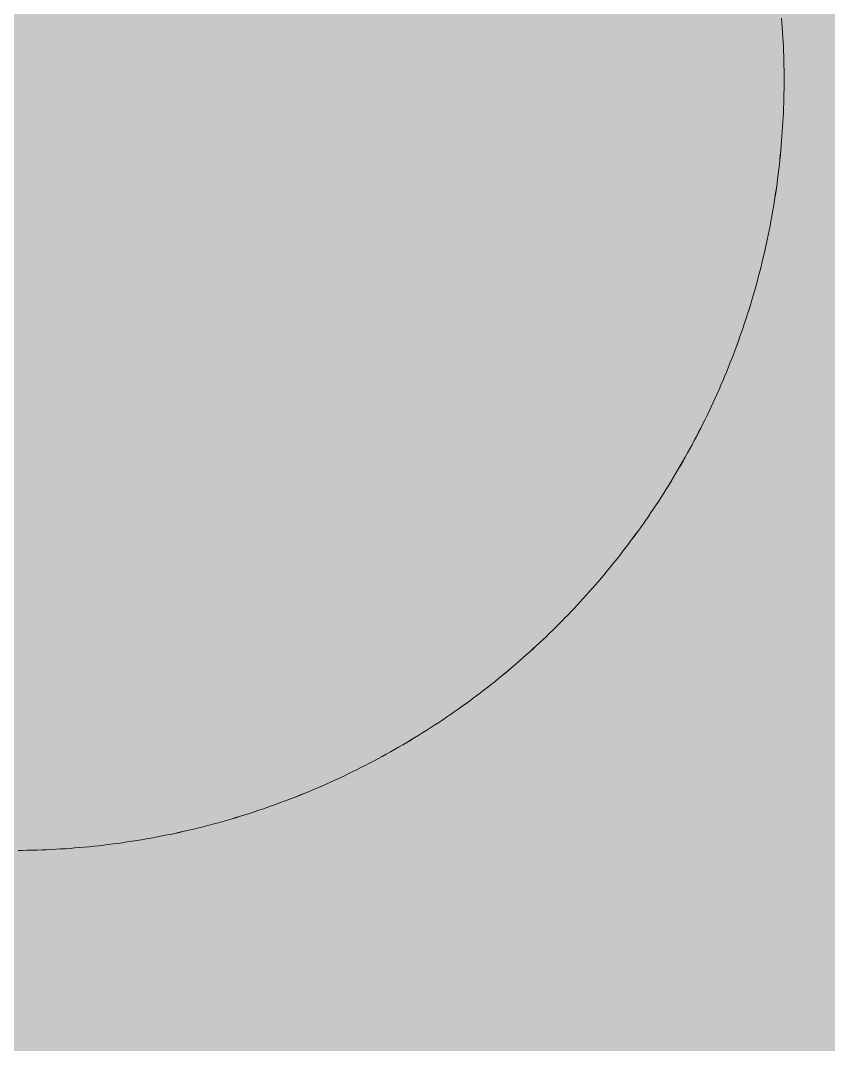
# Model space of a CAD drawing. Header units: millimetres. Extents: x 5622 to 8918, y 2044 to 6634.
# Drawn here: x 8593.593 to 8597, y 4866.258 to 4870.576 of the extents above; entities that cross this region are included whole.
import ezdxf

# ---------------------------------------------------------------- set-up
doc = ezdxf.new("R2010")
doc.units = ezdxf.units.MM
doc.linetypes.add('NASCOSTA', pattern=[9.525, 6.35, -3.175])
for name, color, linetype, lineweight in [('F_ARREDI', 7, 'Continuous', 5), ('F_FERRAMENTA', 253, 'Continuous', 5), ('F_MULTI laminato OPACO_retino', 1, 'Continuous', 5), ('F_Proiezioni', 253, 'NASCOSTA', 9)]:
    doc.layers.add(name, color=color, linetype=linetype, lineweight=lineweight)

# ---------------------------------------------------------------- blocks, each defined once
blk = doc.blocks.new("LIBRERIA_ingresso-living_sez._B.B'")
at = {"layer": 'F_MULTI laminato OPACO_retino', "true_color": 0x636466}
h = blk.add_hatch(color=251, dxfattribs=at)
h.dxf.hatch_style = 1
h.paths.add_polyline_path([(41313.1315, 11071.1262), (41913.1315, 11071.1262), (41913.1315, 13145.6262), (41313.1315, 13145.6262)])
at = {"layer": 'F_MULTI laminato OPACO_retino', "true_color": 0x939598}
h = blk.add_hatch(color=252, dxfattribs=at)
h.dxf.hatch_style = 1
h.paths.add_polyline_path([(41313.1315, 13145.6262), (41613.1315, 13145.6262), (41613.1315, 11071.1262), (41313.1315, 11071.1262)])
at = {"layer": 'F_Proiezioni', "color": 1}
for p, q in [((41592.3727, 12277.865), (41592.3711, 12277.885)), ((41592.3741, 12277.8451), (41592.3727, 12277.865)), ((41592.3754, 12277.8251), (41592.3741, 12277.8451)), ((41592.3765, 12277.8051), (41592.3754, 12277.8251)), ((41592.3776, 12277.7851), (41592.3765, 12277.8051)), ((41592.3785, 12277.7652), (41592.3776, 12277.7851)), ((41592.3793, 12277.7452), (41592.3785, 12277.7652)), ((41592.38, 12277.7253), (41592.3793, 12277.7452)), ((41592.3805, 12277.7054), (41592.38, 12277.7253)), ((41592.381, 12277.6855), (41592.3805, 12277.7054)), ((41592.3813, 12277.6656), (41592.381, 12277.6855)), ((41592.3815, 12277.6458), (41592.3813, 12277.6656)), ((41592.3815, 12277.6259), (41592.3815, 12277.6458)), ((41592.381, 12277.5664), (41592.3813, 12277.5863)), ((41592.3813, 12277.5863), (41592.3815, 12277.6061)), ((41592.3815, 12277.6061), (41592.3815, 12277.6259)), ((41592.38, 12277.5267), (41592.3805, 12277.5466)), ((41592.3805, 12277.5466), (41592.381, 12277.5664)), ((41592.3785, 12277.4869), (41592.3793, 12277.5068)), ((41592.3793, 12277.5068), (41592.38, 12277.5267)), ((41592.3766, 12277.4471), (41592.3776, 12277.467)), ((41592.3776, 12277.467), (41592.3785, 12277.4869)), ((41592.3741, 12277.4072), (41592.3754, 12277.4271)), ((41592.3754, 12277.4271), (41592.3766, 12277.4471)), ((41592.3712, 12277.3673), (41592.3727, 12277.3872)), ((41592.3727, 12277.3872), (41592.3741, 12277.4072)), ((41592.3658, 12277.3074), (41592.3677, 12277.3274)), ((41592.3677, 12277.3274), (41592.3695, 12277.3473)), ((41592.3695, 12277.3473), (41592.3712, 12277.3673)), ((41592.3617, 12277.2675), (41592.3638, 12277.2875)), ((41592.3638, 12277.2875), (41592.3658, 12277.3074)), ((41592.357, 12277.2276), (41592.3594, 12277.2476)), ((41592.3594, 12277.2476), (41592.3617, 12277.2675)), ((41592.3518, 12277.1877), (41592.3545, 12277.2077)), ((41592.3545, 12277.2077), (41592.357, 12277.2276)), ((41592.3461, 12277.1479), (41592.349, 12277.1678)), ((41592.349, 12277.1678), (41592.3518, 12277.1877)), ((41592.34, 12277.1081), (41592.3431, 12277.128)), ((41592.3431, 12277.128), (41592.3461, 12277.1479)), ((41592.3298, 12277.0485), (41592.3333, 12277.0684)), ((41592.3333, 12277.0684), (41592.3367, 12277.0882)), ((41592.3367, 12277.0882), (41592.34, 12277.1081)), ((41592.3224, 12277.0089), (41592.3262, 12277.0287)), ((41592.3262, 12277.0287), (41592.3298, 12277.0485)), ((41592.3145, 12276.9694), (41592.3185, 12276.9891)), ((41592.3185, 12276.9891), (41592.3224, 12277.0089)), ((41592.3061, 12276.9299), (41592.3104, 12276.9496)), ((41592.3104, 12276.9496), (41592.3145, 12276.9694)), ((41592.2972, 12276.8906), (41592.3017, 12276.9102)), ((41592.3017, 12276.9102), (41592.3061, 12276.9299)), ((41592.2879, 12276.8514), (41592.2926, 12276.871)), ((41592.2926, 12276.871), (41592.2972, 12276.8906)), ((41592.2729, 12276.7927), (41592.278, 12276.8123)), ((41592.278, 12276.8123), (41592.283, 12276.8318)), ((41592.283, 12276.8318), (41592.2879, 12276.8514)), ((41592.2623, 12276.7538), (41592.2677, 12276.7733)), ((41592.2677, 12276.7733), (41592.2729, 12276.7927)), ((41592.2512, 12276.7151), (41592.2568, 12276.7344)), ((41592.2568, 12276.7344), (41592.2623, 12276.7538)), ((41592.2397, 12276.6765), (41592.2455, 12276.6958)), ((41592.2455, 12276.6958), (41592.2512, 12276.7151)), ((41592.2215, 12276.6189), (41592.2277, 12276.638)), ((41592.2277, 12276.638), (41592.2338, 12276.6572)), ((41592.2338, 12276.6572), (41592.2397, 12276.6765)), ((41592.2088, 12276.5807), (41592.2152, 12276.5997)), ((41592.2152, 12276.5997), (41592.2215, 12276.6189)), ((41592.1957, 12276.5427), (41592.2023, 12276.5616)), ((41592.2023, 12276.5616), (41592.2088, 12276.5807)), ((41592.182, 12276.5049), (41592.1889, 12276.5237)), ((41592.1889, 12276.5237), (41592.1957, 12276.5427)), ((41592.1607, 12276.4485), (41592.168, 12276.4672)), ((41592.168, 12276.4672), (41592.1751, 12276.486)), ((41592.1751, 12276.486), (41592.182, 12276.5049)), ((41592.146, 12276.4112), (41592.1534, 12276.4299)), ((41592.1534, 12276.4299), (41592.1607, 12276.4485)), ((41592.1308, 12276.3742), (41592.1385, 12276.3927)), ((41592.1385, 12276.3927), (41592.146, 12276.4112)), ((41592.1072, 12276.319), (41592.1152, 12276.3373)), ((41592.1152, 12276.3373), (41592.123, 12276.3557)), ((41592.123, 12276.3557), (41592.1308, 12276.3742)), ((41592.0909, 12276.2825), (41592.0991, 12276.3007)), ((41592.0991, 12276.3007), (41592.1072, 12276.319)), ((41592.0742, 12276.2463), (41592.0826, 12276.2644)), ((41592.0826, 12276.2644), (41592.0909, 12276.2825)), ((41592.0483, 12276.1924), (41592.057, 12276.2103)), ((41592.057, 12276.2103), (41592.0656, 12276.2283)), ((41592.0656, 12276.2283), (41592.0742, 12276.2463)), ((41592.0305, 12276.1568), (41592.0394, 12276.1746)), ((41592.0394, 12276.1746), (41592.0483, 12276.1924)), ((41592.0031, 12276.1039), (41592.0123, 12276.1214)), ((41592.0123, 12276.1214), (41592.0214, 12276.1391)), ((41592.0214, 12276.1391), (41592.0305, 12276.1568)), ((41591.9843, 12276.0689), (41591.9937, 12276.0864)), ((41591.9937, 12276.0864), (41592.0031, 12276.1039)), ((41591.9553, 12276.0171), (41591.9651, 12276.0343)), ((41591.9651, 12276.0343), (41591.9747, 12276.0516)), ((41591.9747, 12276.0516), (41591.9843, 12276.0689)), ((41591.9356, 12275.9829), (41591.9455, 12275.9999)), ((41591.9455, 12275.9999), (41591.9553, 12276.0171)), ((41591.9052, 12275.9321), (41591.9154, 12275.949)), ((41591.9154, 12275.949), (41591.9256, 12275.9659)), ((41591.9256, 12275.9659), (41591.9356, 12275.9829)), ((41591.8845, 12275.8987), (41591.8949, 12275.9153)), ((41591.8949, 12275.9153), (41591.9052, 12275.9321)), ((41591.8528, 12275.8491), (41591.8635, 12275.8655)), ((41591.8635, 12275.8655), (41591.874, 12275.882)), ((41591.874, 12275.882), (41591.8845, 12275.8987)), ((41591.8203, 12275.8002), (41591.8312, 12275.8164)), ((41591.8312, 12275.8164), (41591.842, 12275.8327)), ((41591.842, 12275.8327), (41591.8528, 12275.8491)), ((41591.7981, 12275.7681), (41591.8093, 12275.7841)), ((41591.8093, 12275.7841), (41591.8203, 12275.8002)), ((41591.7643, 12275.7205), (41591.7757, 12275.7363)), ((41591.7757, 12275.7363), (41591.787, 12275.7521)), ((41591.787, 12275.7521), (41591.7981, 12275.7681)), ((41591.7298, 12275.6737), (41591.7414, 12275.6892)), ((41591.7414, 12275.6892), (41591.7529, 12275.7048)), ((41591.7529, 12275.7048), (41591.7643, 12275.7205)), ((41591.6946, 12275.6277), (41591.7064, 12275.6429)), ((41591.7064, 12275.6429), (41591.7181, 12275.6582)), ((41591.7181, 12275.6582), (41591.7298, 12275.6737)), ((41591.6707, 12275.5974), (41591.6827, 12275.6125)), ((41591.6827, 12275.6125), (41591.6946, 12275.6277)), ((41591.6344, 12275.5528), (41591.6466, 12275.5676)), ((41591.6466, 12275.5676), (41591.6587, 12275.5825)), ((41591.6587, 12275.5825), (41591.6707, 12275.5974)), ((41591.5975, 12275.509), (41591.6099, 12275.5235)), ((41591.6099, 12275.5235), (41591.6222, 12275.5381)), ((41591.6222, 12275.5381), (41591.6344, 12275.5528)), ((41591.56, 12275.4661), (41591.5726, 12275.4803)), ((41591.5726, 12275.4803), (41591.5851, 12275.4946)), ((41591.5851, 12275.4946), (41591.5975, 12275.509)), ((41591.5219, 12275.424), (41591.5347, 12275.438)), ((41591.5347, 12275.438), (41591.5474, 12275.452)), ((41591.5474, 12275.452), (41591.56, 12275.4661)), ((41591.4834, 12275.3829), (41591.4963, 12275.3965)), ((41591.4963, 12275.3965), (41591.5092, 12275.4102)), ((41591.5092, 12275.4102), (41591.5219, 12275.424)), ((41591.4312, 12275.3294), (41591.4444, 12275.3426)), ((41591.4444, 12275.3426), (41591.4574, 12275.356)), ((41591.4574, 12275.356), (41591.4704, 12275.3694)), ((41591.4704, 12275.3694), (41591.4834, 12275.3829)), ((41591.3914, 12275.2902), (41591.4048, 12275.3032)), ((41591.4048, 12275.3032), (41591.4181, 12275.3163)), ((41591.4181, 12275.3163), (41591.4312, 12275.3294)), ((41591.3505, 12275.2513), (41591.3642, 12275.2642)), ((41591.3642, 12275.2642), (41591.3778, 12275.2772)), ((41591.3778, 12275.2772), (41591.3914, 12275.2902)), ((41591.2945, 12275.2003), (41591.3087, 12275.213)), ((41591.3087, 12275.213), (41591.3227, 12275.2257)), ((41591.3227, 12275.2257), (41591.3367, 12275.2385)), ((41591.3367, 12275.2385), (41591.3505, 12275.2513)), ((41591.2515, 12275.1626), (41591.2659, 12275.1751)), ((41591.2659, 12275.1751), (41591.2803, 12275.1877)), ((41591.2803, 12275.1877), (41591.2945, 12275.2003)), ((41591.1927, 12275.1132), (41591.2075, 12275.1254)), ((41591.2075, 12275.1254), (41591.2223, 12275.1377)), ((41591.2223, 12275.1377), (41591.2369, 12275.1501)), ((41591.2369, 12275.1501), (41591.2515, 12275.1626)), ((41591.1475, 12275.0768), (41591.1626, 12275.0888)), ((41591.1626, 12275.0888), (41591.1777, 12275.101)), ((41591.1777, 12275.101), (41591.1927, 12275.1132)), ((41591.0859, 12275.0292), (41591.1014, 12275.041)), ((41591.1014, 12275.041), (41591.1169, 12275.0529)), ((41591.1169, 12275.0529), (41591.1322, 12275.0648)), ((41591.1322, 12275.0648), (41591.1475, 12275.0768)), ((41591.0387, 12274.9944), (41591.0545, 12275.0059)), ((41591.0545, 12275.0059), (41591.0703, 12275.0175)), ((41591.0703, 12275.0175), (41591.0859, 12275.0292)), ((41590.9745, 12274.949), (41590.9907, 12274.9602)), ((41590.9907, 12274.9602), (41591.0068, 12274.9715)), ((41591.0068, 12274.9715), (41591.0228, 12274.9829)), ((41591.0228, 12274.9829), (41591.0387, 12274.9944)), ((41590.9088, 12274.9049), (41590.9254, 12274.9158)), ((41590.9254, 12274.9158), (41590.9418, 12274.9268)), ((41590.9418, 12274.9268), (41590.9582, 12274.9378)), ((41590.9582, 12274.9378), (41590.9745, 12274.949)), ((41590.8417, 12274.8623), (41590.8586, 12274.8728)), ((41590.8586, 12274.8728), (41590.8755, 12274.8834)), ((41590.8755, 12274.8834), (41590.8922, 12274.8941)), ((41590.8922, 12274.8941), (41590.9088, 12274.9049)), ((41590.7733, 12274.8212), (41590.7906, 12274.8313)), ((41590.7906, 12274.8313), (41590.8077, 12274.8415)), ((41590.8077, 12274.8415), (41590.8248, 12274.8519)), ((41590.8248, 12274.8519), (41590.8417, 12274.8623)), ((41590.6861, 12274.7719), (41590.7037, 12274.7815)), ((41590.7037, 12274.7815), (41590.7212, 12274.7913)), ((41590.7212, 12274.7913), (41590.7387, 12274.8011)), ((41590.7387, 12274.8011), (41590.756, 12274.8111)), ((41590.756, 12274.8111), (41590.7733, 12274.8212)), ((41590.6149, 12274.7342), (41590.6328, 12274.7435)), ((41590.6328, 12274.7435), (41590.6506, 12274.7528)), ((41590.6506, 12274.7528), (41590.6684, 12274.7623)), ((41590.6684, 12274.7623), (41590.6861, 12274.7719)), ((41590.5244, 12274.6895), (41590.5426, 12274.6983)), ((41590.5426, 12274.6983), (41590.5608, 12274.7071)), ((41590.5608, 12274.7071), (41590.5789, 12274.716)), ((41590.5789, 12274.716), (41590.5969, 12274.7251)), ((41590.5969, 12274.7251), (41590.6149, 12274.7342)), ((41590.4322, 12274.6475), (41590.4507, 12274.6557)), ((41590.4507, 12274.6557), (41590.4692, 12274.664)), ((41590.4692, 12274.664), (41590.4877, 12274.6724)), ((41590.4877, 12274.6724), (41590.5061, 12274.6809)), ((41590.5061, 12274.6809), (41590.5244, 12274.6895)), ((41590.3196, 12274.6009), (41590.3385, 12274.6083)), ((41590.3385, 12274.6083), (41590.3573, 12274.616)), ((41590.3573, 12274.616), (41590.3761, 12274.6237)), ((41590.3761, 12274.6237), (41590.3949, 12274.6315)), ((41590.3949, 12274.6315), (41590.4136, 12274.6395)), ((41590.4136, 12274.6395), (41590.4322, 12274.6475)), ((41590.205, 12274.5583), (41590.2242, 12274.5651)), ((41590.2242, 12274.5651), (41590.2434, 12274.572)), ((41590.2434, 12274.572), (41590.2625, 12274.5791)), ((41590.2625, 12274.5791), (41590.2816, 12274.5862)), ((41590.2816, 12274.5862), (41590.3006, 12274.5935)), ((41590.3006, 12274.5935), (41590.3196, 12274.6009)), ((41590.0886, 12274.5201), (41590.1081, 12274.5262)), ((41590.1081, 12274.5262), (41590.1276, 12274.5324)), ((41590.1276, 12274.5324), (41590.147, 12274.5387)), ((41590.147, 12274.5387), (41590.1664, 12274.5451)), ((41590.1664, 12274.5451), (41590.1857, 12274.5517)), ((41590.1857, 12274.5517), (41590.205, 12274.5583)), ((41589.9313, 12274.4759), (41589.9511, 12274.481)), ((41589.9511, 12274.481), (41589.9709, 12274.4862)), ((41589.9709, 12274.4862), (41589.9906, 12274.4915)), ((41589.9906, 12274.4915), (41590.0103, 12274.497)), ((41590.0103, 12274.497), (41590.0299, 12274.5026)), ((41590.0299, 12274.5026), (41590.0495, 12274.5083)), ((41590.0495, 12274.5083), (41590.0691, 12274.5141)), ((41590.0691, 12274.5141), (41590.0886, 12274.5201)), ((41589.7322, 12274.4319), (41589.7522, 12274.4357)), ((41589.7522, 12274.4357), (41589.7722, 12274.4397)), ((41589.7722, 12274.4397), (41589.7921, 12274.4438)), ((41589.7921, 12274.4438), (41589.8121, 12274.448)), ((41589.8121, 12274.448), (41589.832, 12274.4523)), ((41589.832, 12274.4523), (41589.8519, 12274.4568)), ((41589.8519, 12274.4568), (41589.8718, 12274.4614)), ((41589.8718, 12274.4614), (41589.8917, 12274.4661)), ((41589.8917, 12274.4661), (41589.9115, 12274.4709)), ((41589.9115, 12274.4709), (41589.9313, 12274.4759)), ((41589.431, 12274.3898), (41589.4511, 12274.3917)), ((41589.4511, 12274.3917), (41589.4712, 12274.3938)), ((41589.4712, 12274.3938), (41589.4913, 12274.3959)), ((41589.4913, 12274.3959), (41589.5114, 12274.3982)), ((41589.5114, 12274.3982), (41589.5315, 12274.4007)), ((41589.5315, 12274.4007), (41589.5516, 12274.4032)), ((41589.5516, 12274.4032), (41589.5717, 12274.4059)), ((41589.5717, 12274.4059), (41589.5918, 12274.4087)), ((41589.5918, 12274.4087), (41589.6118, 12274.4116)), ((41589.6118, 12274.4116), (41589.6319, 12274.4147)), ((41589.6319, 12274.4147), (41589.652, 12274.4179)), ((41589.652, 12274.4179), (41589.6721, 12274.4212)), ((41589.6721, 12274.4212), (41589.6921, 12274.4246)), ((41589.6921, 12274.4246), (41589.7121, 12274.4282)), ((41589.7121, 12274.4282), (41589.7322, 12274.4319)), ((41589.1513, 12274.376), (41589.1712, 12274.3762)), ((41589.1712, 12274.3762), (41589.191, 12274.3765)), ((41589.191, 12274.3765), (41589.2109, 12274.3769)), ((41589.2109, 12274.3769), (41589.2309, 12274.3774)), ((41589.2309, 12274.3774), (41589.2508, 12274.3781)), ((41589.2508, 12274.3781), (41589.2708, 12274.3789)), ((41589.2708, 12274.3789), (41589.2907, 12274.3798)), ((41589.2907, 12274.3798), (41589.3107, 12274.3809)), ((41589.3107, 12274.3809), (41589.3307, 12274.3821)), ((41589.3307, 12274.3821), (41589.3508, 12274.3834)), ((41589.3508, 12274.3834), (41589.3708, 12274.3848)), ((41589.3708, 12274.3848), (41589.3909, 12274.3863)), ((41589.3909, 12274.3863), (41589.4109, 12274.388)), ((41589.4109, 12274.388), (41589.431, 12274.3898))]:
    blk.add_line(p, q, dxfattribs=at)

msp = doc.modelspace()

# ---------------------------------------------------------------- linework, layer by layer
at = {"layer": 'F_FERRAMENTA', "linetype": 'NASCOSTA'}
for p, q in [((8596.8039, 4870.5656), (8596.8024, 4870.5856)), ((8596.8053, 4870.5456), (8596.8039, 4870.5656)), ((8596.8066, 4870.5256), (8596.8053, 4870.5456)), ((8596.8078, 4870.5057), (8596.8066, 4870.5256)), ((8596.8088, 4870.4857), (8596.8078, 4870.5057)), ((8596.8098, 4870.4657), (8596.8088, 4870.4857)), ((8596.8106, 4870.4458), (8596.8098, 4870.4657)), ((8596.8112, 4870.4259), (8596.8106, 4870.4458)), ((8596.8118, 4870.4059), (8596.8112, 4870.4259)), ((8596.8122, 4870.386), (8596.8118, 4870.4059)), ((8596.8125, 4870.3662), (8596.8122, 4870.386)), ((8596.8127, 4870.3463), (8596.8125, 4870.3662)), ((8596.8128, 4870.3265), (8596.8127, 4870.3463)), ((8596.8127, 4870.3067), (8596.8128, 4870.3265)), ((8596.8122, 4870.267), (8596.8125, 4870.2868)), ((8596.8125, 4870.2868), (8596.8127, 4870.3067)), ((8596.8106, 4870.2074), (8596.8112, 4870.2272)), ((8596.8112, 4870.2272), (8596.8118, 4870.2471)), ((8596.8118, 4870.2471), (8596.8122, 4870.267)), ((8596.8089, 4870.1675), (8596.8098, 4870.1875)), ((8596.8098, 4870.1875), (8596.8106, 4870.2074)), ((8596.8066, 4870.1277), (8596.8078, 4870.1476)), ((8596.8078, 4870.1476), (8596.8089, 4870.1675)), ((8596.8039, 4870.0878), (8596.8054, 4870.1077)), ((8596.8054, 4870.1077), (8596.8066, 4870.1277)), ((8596.8008, 4870.0479), (8596.8024, 4870.0678)), ((8596.8024, 4870.0678), (8596.8039, 4870.0878)), ((8596.7971, 4870.008), (8596.799, 4870.0279)), ((8596.799, 4870.0279), (8596.8008, 4870.0479)), ((8596.7906, 4869.9481), (8596.7929, 4869.9681)), ((8596.7929, 4869.9681), (8596.795, 4869.988)), ((8596.795, 4869.988), (8596.7971, 4870.008)), ((8596.7857, 4869.9082), (8596.7882, 4869.9282)), ((8596.7882, 4869.9282), (8596.7906, 4869.9481)), ((8596.7803, 4869.8684), (8596.7831, 4869.8883)), ((8596.7831, 4869.8883), (8596.7857, 4869.9082)), ((8596.7744, 4869.8285), (8596.7774, 4869.8484)), ((8596.7774, 4869.8484), (8596.7803, 4869.8684)), ((8596.768, 4869.7888), (8596.7712, 4869.8087)), ((8596.7712, 4869.8087), (8596.7744, 4869.8285)), ((8596.7611, 4869.7491), (8596.7646, 4869.7689)), ((8596.7646, 4869.7689), (8596.768, 4869.7888)), ((8596.7498, 4869.6897), (8596.7537, 4869.7095)), ((8596.7537, 4869.7095), (8596.7574, 4869.7293)), ((8596.7574, 4869.7293), (8596.7611, 4869.7491)), ((8596.7416, 4869.6502), (8596.7458, 4869.6699)), ((8596.7458, 4869.6699), (8596.7498, 4869.6897)), ((8596.733, 4869.6108), (8596.7374, 4869.6305)), ((8596.7374, 4869.6305), (8596.7416, 4869.6502)), ((8596.7239, 4869.5715), (8596.7285, 4869.5911)), ((8596.7285, 4869.5911), (8596.733, 4869.6108)), ((8596.7142, 4869.5323), (8596.7191, 4869.5519)), ((8596.7191, 4869.5519), (8596.7239, 4869.5715)), ((8596.6989, 4869.4738), (8596.7041, 4869.4933)), ((8596.7041, 4869.4933), (8596.7092, 4869.5128)), ((8596.7092, 4869.5128), (8596.7142, 4869.5323)), ((8596.6881, 4869.435), (8596.6935, 4869.4544)), ((8596.6935, 4869.4544), (8596.6989, 4869.4738)), ((8596.6768, 4869.3963), (8596.6825, 4869.4156)), ((8596.6825, 4869.4156), (8596.6881, 4869.435)), ((8596.665, 4869.3578), (8596.671, 4869.377)), ((8596.671, 4869.377), (8596.6768, 4869.3963)), ((8596.6528, 4869.3194), (8596.6589, 4869.3386)), ((8596.6589, 4869.3386), (8596.665, 4869.3578)), ((8596.6335, 4869.2622), (8596.6401, 4869.2812)), ((8596.6401, 4869.2812), (8596.6465, 4869.3003)), ((8596.6465, 4869.3003), (8596.6528, 4869.3194)), ((8596.6201, 4869.2243), (8596.6269, 4869.2432)), ((8596.6269, 4869.2432), (8596.6335, 4869.2622)), ((8596.6063, 4869.1866), (8596.6133, 4869.2054)), ((8596.6133, 4869.2054), (8596.6201, 4869.2243)), ((8596.5847, 4869.1304), (8596.592, 4869.1491)), ((8596.592, 4869.1491), (8596.5992, 4869.1678)), ((8596.5992, 4869.1678), (8596.6063, 4869.1866)), ((8596.5697, 4869.0932), (8596.5772, 4869.1118)), ((8596.5772, 4869.1118), (8596.5847, 4869.1304)), ((8596.5543, 4869.0563), (8596.562, 4869.0747)), ((8596.562, 4869.0747), (8596.5697, 4869.0932)), ((8596.5303, 4869.0013), (8596.5384, 4869.0196)), ((8596.5384, 4869.0196), (8596.5464, 4869.0379)), ((8596.5464, 4869.0379), (8596.5543, 4869.0563)), ((8596.5138, 4868.9649), (8596.5221, 4868.9831)), ((8596.5221, 4868.9831), (8596.5303, 4869.0013)), ((8596.4969, 4868.9288), (8596.5054, 4868.9468)), ((8596.5054, 4868.9468), (8596.5138, 4868.9649)), ((8596.4707, 4868.8751), (8596.4795, 4868.8929)), ((8596.4795, 4868.8929), (8596.4882, 4868.9108)), ((8596.4882, 4868.9108), (8596.4969, 4868.9288)), ((8596.4527, 4868.8396), (8596.4617, 4868.8573)), ((8596.4617, 4868.8573), (8596.4707, 4868.8751)), ((8596.425, 4868.7869), (8596.4343, 4868.8044)), ((8596.4343, 4868.8044), (8596.4435, 4868.822)), ((8596.4435, 4868.822), (8596.4527, 4868.8396)), ((8596.406, 4868.7521), (8596.4155, 4868.7695)), ((8596.4155, 4868.7695), (8596.425, 4868.7869)), ((8596.3768, 4868.7005), (8596.3866, 4868.7176)), ((8596.3866, 4868.7176), (8596.3963, 4868.7348)), ((8596.3963, 4868.7348), (8596.406, 4868.7521)), ((8596.3568, 4868.6664), (8596.3668, 4868.6834)), ((8596.3668, 4868.6834), (8596.3768, 4868.7005)), ((8596.3262, 4868.6159), (8596.3365, 4868.6327)), ((8596.3365, 4868.6327), (8596.3467, 4868.6495)), ((8596.3467, 4868.6495), (8596.3568, 4868.6664)), ((8596.3053, 4868.5826), (8596.3158, 4868.5992)), ((8596.3158, 4868.5992), (8596.3262, 4868.6159)), ((8596.2733, 4868.5332), (8596.284, 4868.5496)), ((8596.284, 4868.5496), (8596.2947, 4868.5661)), ((8596.2947, 4868.5661), (8596.3053, 4868.5826)), ((8596.2405, 4868.4846), (8596.2515, 4868.5008)), ((8596.2515, 4868.5008), (8596.2624, 4868.517)), ((8596.2624, 4868.517), (8596.2733, 4868.5332)), ((8596.2182, 4868.4527), (8596.2294, 4868.4686)), ((8596.2294, 4868.4686), (8596.2405, 4868.4846)), ((8596.1842, 4868.4053), (8596.1956, 4868.421)), ((8596.1956, 4868.421), (8596.2069, 4868.4368)), ((8596.2069, 4868.4368), (8596.2182, 4868.4527)), ((8596.1494, 4868.3588), (8596.1611, 4868.3742)), ((8596.1611, 4868.3742), (8596.1726, 4868.3897)), ((8596.1726, 4868.3897), (8596.1842, 4868.4053)), ((8596.1139, 4868.3131), (8596.1258, 4868.3282)), ((8596.1258, 4868.3282), (8596.1376, 4868.3435)), ((8596.1376, 4868.3435), (8596.1494, 4868.3588)), ((8596.0899, 4868.283), (8596.102, 4868.298)), ((8596.102, 4868.298), (8596.1139, 4868.3131)), ((8596.0534, 4868.2387), (8596.0657, 4868.2534)), ((8596.0657, 4868.2534), (8596.0778, 4868.2681)), ((8596.0778, 4868.2681), (8596.0899, 4868.283)), ((8596.0163, 4868.1952), (8596.0287, 4868.2096)), ((8596.0287, 4868.2096), (8596.0411, 4868.2241)), ((8596.0411, 4868.2241), (8596.0534, 4868.2387)), ((8595.9786, 4868.1525), (8595.9912, 4868.1666)), ((8595.9912, 4868.1666), (8596.0038, 4868.1808)), ((8596.0038, 4868.1808), (8596.0163, 4868.1952)), ((8595.9404, 4868.1108), (8595.9532, 4868.1246)), ((8595.9532, 4868.1246), (8595.9659, 4868.1385)), ((8595.9659, 4868.1385), (8595.9786, 4868.1525)), ((8595.8887, 4868.0565), (8595.9017, 4868.0699)), ((8595.9017, 4868.0699), (8595.9146, 4868.0834)), ((8595.9146, 4868.0834), (8595.9275, 4868.097)), ((8595.9275, 4868.097), (8595.9404, 4868.1108)), ((8595.8493, 4868.0168), (8595.8625, 4868.03)), ((8595.8625, 4868.03), (8595.8756, 4868.0432)), ((8595.8756, 4868.0432), (8595.8887, 4868.0565)), ((8595.8091, 4867.9777), (8595.8226, 4867.9907)), ((8595.8226, 4867.9907), (8595.836, 4868.0038)), ((8595.836, 4868.0038), (8595.8493, 4868.0168)), ((8595.754, 4867.9263), (8595.7679, 4867.9391)), ((8595.7679, 4867.9391), (8595.7817, 4867.9519)), ((8595.7817, 4867.9519), (8595.7955, 4867.9648)), ((8595.7955, 4867.9648), (8595.8091, 4867.9777)), ((8595.7115, 4867.8882), (8595.7258, 4867.9008)), ((8595.7258, 4867.9008), (8595.7399, 4867.9135)), ((8595.7399, 4867.9135), (8595.754, 4867.9263)), ((8595.6682, 4867.8507), (8595.6827, 4867.8631)), ((8595.6827, 4867.8631), (8595.6972, 4867.8756)), ((8595.6972, 4867.8756), (8595.7115, 4867.8882)), ((8595.6089, 4867.8015), (8595.6239, 4867.8137)), ((8595.6239, 4867.8137), (8595.6388, 4867.826)), ((8595.6388, 4867.826), (8595.6535, 4867.8383)), ((8595.6535, 4867.8383), (8595.6682, 4867.8507)), ((8595.5635, 4867.7653), (8595.5787, 4867.7773)), ((8595.5787, 4867.7773), (8595.5939, 4867.7894)), ((8595.5939, 4867.7894), (8595.6089, 4867.8015)), ((8595.5015, 4867.7181), (8595.5171, 4867.7298)), ((8595.5171, 4867.7298), (8595.5327, 4867.7416)), ((8595.5327, 4867.7416), (8595.5481, 4867.7534)), ((8595.5481, 4867.7534), (8595.5635, 4867.7653)), ((8595.438, 4867.672), (8595.454, 4867.6834)), ((8595.454, 4867.6834), (8595.47, 4867.6949)), ((8595.47, 4867.6949), (8595.4858, 4867.7065)), ((8595.4858, 4867.7065), (8595.5015, 4867.7181)), ((8595.3731, 4867.6273), (8595.3895, 4867.6384)), ((8595.3895, 4867.6384), (8595.4057, 4867.6495)), ((8595.4057, 4867.6495), (8595.4219, 4867.6607)), ((8595.4219, 4867.6607), (8595.438, 4867.672)), ((8595.3067, 4867.584), (8595.3234, 4867.5947)), ((8595.3234, 4867.5947), (8595.3401, 4867.6055)), ((8595.3401, 4867.6055), (8595.3566, 4867.6164)), ((8595.3566, 4867.6164), (8595.3731, 4867.6273)), ((8595.239, 4867.5421), (8595.256, 4867.5524)), ((8595.256, 4867.5524), (8595.273, 4867.5629)), ((8595.273, 4867.5629), (8595.2899, 4867.5734)), ((8595.2899, 4867.5734), (8595.3067, 4867.584)), ((8595.1699, 4867.5017), (8595.1873, 4867.5116)), ((8595.1873, 4867.5116), (8595.2046, 4867.5217)), ((8595.2046, 4867.5217), (8595.2218, 4867.5318)), ((8595.2218, 4867.5318), (8595.239, 4867.5421)), ((8595.0996, 4867.4629), (8595.1173, 4867.4724)), ((8595.1173, 4867.4724), (8595.1349, 4867.4821)), ((8595.1349, 4867.4821), (8595.1525, 4867.4918)), ((8595.1525, 4867.4918), (8595.1699, 4867.5017)), ((8595.0101, 4867.4166), (8595.0282, 4867.4256)), ((8595.0282, 4867.4256), (8595.0461, 4867.4348)), ((8595.0461, 4867.4348), (8595.064, 4867.444)), ((8595.064, 4867.444), (8595.0819, 4867.4534)), ((8595.0819, 4867.4534), (8595.0996, 4867.4629)), ((8594.9189, 4867.3729), (8594.9373, 4867.3815)), ((8594.9373, 4867.3815), (8594.9556, 4867.3901)), ((8594.9556, 4867.3901), (8594.9739, 4867.3988)), ((8594.9739, 4867.3988), (8594.992, 4867.4076)), ((8594.992, 4867.4076), (8595.0101, 4867.4166)), ((8594.8261, 4867.3321), (8594.8448, 4867.34)), ((8594.8448, 4867.34), (8594.8634, 4867.3481)), ((8594.8634, 4867.3481), (8594.882, 4867.3563)), ((8594.882, 4867.3563), (8594.9005, 4867.3645)), ((8594.9005, 4867.3645), (8594.9189, 4867.3729)), ((8594.7128, 4867.2868), (8594.7318, 4867.294)), ((8594.7318, 4867.294), (8594.7508, 4867.3014)), ((8594.7508, 4867.3014), (8594.7697, 4867.3089)), ((8594.7697, 4867.3089), (8594.7886, 4867.3165)), ((8594.7886, 4867.3165), (8594.8074, 4867.3242)), ((8594.8074, 4867.3242), (8594.8261, 4867.3321)), ((8594.5976, 4867.2457), (8594.6169, 4867.2522)), ((8594.6169, 4867.2522), (8594.6362, 4867.2589)), ((8594.6362, 4867.2589), (8594.6554, 4867.2657)), ((8594.6554, 4867.2657), (8594.6746, 4867.2726)), ((8594.6746, 4867.2726), (8594.6937, 4867.2796)), ((8594.6937, 4867.2796), (8594.7128, 4867.2868)), ((8594.4611, 4867.2031), (8594.4808, 4867.2089)), ((8594.4808, 4867.2089), (8594.5003, 4867.2147)), ((8594.5003, 4867.2147), (8594.5199, 4867.2206)), ((8594.5199, 4867.2206), (8594.5394, 4867.2267)), ((8594.5394, 4867.2267), (8594.5588, 4867.2329)), ((8594.5588, 4867.2329), (8594.5782, 4867.2392)), ((8594.5782, 4867.2392), (8594.5976, 4867.2457)), ((8594.2832, 4867.1573), (8594.3031, 4867.1619)), ((8594.3031, 4867.1619), (8594.3229, 4867.1666)), ((8594.3229, 4867.1666), (8594.3428, 4867.1715)), ((8594.3428, 4867.1715), (8594.3626, 4867.1764)), ((8594.3626, 4867.1764), (8594.3824, 4867.1815)), ((8594.3824, 4867.1815), (8594.4021, 4867.1867)), ((8594.4021, 4867.1867), (8594.4218, 4867.1921)), ((8594.4218, 4867.1921), (8594.4415, 4867.1976)), ((8594.4415, 4867.1976), (8594.4611, 4867.2031)), ((8594.0632, 4867.1152), (8594.0832, 4867.1184)), ((8594.0832, 4867.1184), (8594.1033, 4867.1217)), ((8594.1033, 4867.1217), (8594.1234, 4867.1252)), ((8594.1234, 4867.1252), (8594.1434, 4867.1287)), ((8594.1434, 4867.1287), (8594.1634, 4867.1324)), ((8594.1634, 4867.1324), (8594.1834, 4867.1363)), ((8594.1834, 4867.1363), (8594.2034, 4867.1402)), ((8594.2034, 4867.1402), (8594.2234, 4867.1443)), ((8594.2234, 4867.1443), (8594.2433, 4867.1485)), ((8594.2433, 4867.1485), (8594.2633, 4867.1529)), ((8594.2633, 4867.1529), (8594.2832, 4867.1573)), ((8593.5826, 4867.0765), (8593.6024, 4867.0767)), ((8593.6024, 4867.0767), (8593.6223, 4867.077)), ((8593.6223, 4867.077), (8593.6422, 4867.0774)), ((8593.6422, 4867.0774), (8593.6621, 4867.078)), ((8593.6621, 4867.078), (8593.682, 4867.0787)), ((8593.682, 4867.0787), (8593.702, 4867.0795)), ((8593.702, 4867.0795), (8593.722, 4867.0804)), ((8593.722, 4867.0804), (8593.742, 4867.0814)), ((8593.742, 4867.0814), (8593.762, 4867.0826)), ((8593.762, 4867.0826), (8593.782, 4867.0839)), ((8593.782, 4867.0839), (8593.8021, 4867.0853)), ((8593.8021, 4867.0853), (8593.8221, 4867.0869)), ((8593.8221, 4867.0869), (8593.8422, 4867.0886)), ((8593.8422, 4867.0886), (8593.8623, 4867.0903)), ((8593.8623, 4867.0903), (8593.8823, 4867.0923)), ((8593.8823, 4867.0923), (8593.9024, 4867.0943)), ((8593.9024, 4867.0943), (8593.9225, 4867.0965)), ((8593.9225, 4867.0965), (8593.9426, 4867.0988)), ((8593.9426, 4867.0988), (8593.9627, 4867.1012)), ((8593.9627, 4867.1012), (8593.9828, 4867.1038)), ((8593.9828, 4867.1038), (8594.0029, 4867.1064)), ((8594.0029, 4867.1064), (8594.023, 4867.1092)), ((8594.023, 4867.1092), (8594.0431, 4867.1122)), ((8594.0431, 4867.1122), (8594.0632, 4867.1152))]:
    msp.add_line(p, q, dxfattribs=at)

# ---------------------------------------------------------------- block references
at = {"layer": 'F_ARREDI'}
msp.add_blockref("LIBRERIA_ingresso-living_sez._B.B'", (-32995.5688, -7407.2995), dxfattribs=at)

doc.saveas('drawing.dxf')
